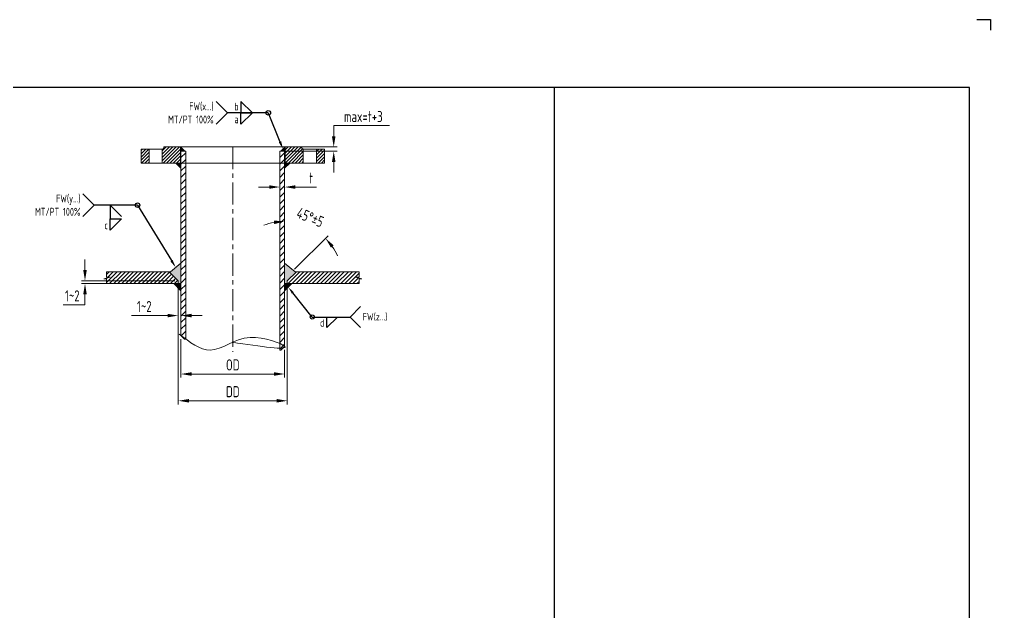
# Model space of a CAD drawing. Header units: millimetres. Extents: x -46397 to 283259, y -8690 to 23983.
# Drawn here: x 141462 to 146935, y 1240 to 4573 of the extents above; entities that cross this region are included whole.
import ezdxf

# ---------------------------------------------------------------- set-up
doc = ezdxf.new("R2010")
doc.units = ezdxf.units.MM
doc.linetypes.add('CENTER', pattern=[2, 1.25, -0.25, 0.25, -0.25])
doc.layers.get('Defpoints').update_dxf_attribs({"lineweight": 0})
for name, color, linetype, lineweight in [('12.KICH THUOC', 3, 'Continuous', 9), ('AM_5', 3, 'Continuous', 25), ('AM_8', 1, 'Continuous', 25), ('DC', 7, 'Continuous', 18), ('Dtext', 255, 'Continuous', 20), ('KÍCH THƯỚC', 8, 'Continuous', 5), ('NET CHINH', 6, 'Continuous', 20), ('PHANTOM 2', 8, 'Continuous', 0), ('ĐƯỜNG TÂM', 8, 'CENTER', 5)]:
    doc.layers.add(name, color=color, linetype=linetype, lineweight=lineweight)
doc.styles.add('Chu va so', font='arial.ttf')
doc.styles.add('GHI CHÚ 1', font='isocp_IV25.ttf', dxfattribs={"width": 0.8})
doc.styles.get("Standard").update_dxf_attribs({"font": 'isocp.shx', "width": 0.8})
doc.styles.add('TCVN', font='arial.ttf')
doc.dimstyles.new('1-30SCALE', dxfattribs={"dimtxt": 75, "dimasz": 75, "dimexe": 37.5, "dimexo": 30, "dimgap": 30, "dimtad": 1, "dimtoh": 1, "dimdec": 0, "dimdsep": 46, "dimtxsty": 'GHI CHÚ 1', "dimcen": 0.09, "dimclrd": 256, "dimclre": 256, "dimclrt": 2, "dimadec": 0, "dimazin": 0, "dimtfac": 1, "dimtdec": 0, "dimtofl": 0, "dimtmove": 0, "dimatfit": 3, "dimfxl": 1, "dimlwd": 0, "dimlwe": 0, "dimarcsym": 0})
doc.dimstyles.new('1-30SCALE$2', dxfattribs={"dimtxt": 75, "dimasz": 75, "dimexe": 37.5, "dimexo": 30, "dimgap": 30, "dimtad": 1, "dimtoh": 1, "dimdec": 0, "dimdsep": 46, "dimtxsty": 'GHI CHÚ 1', "dimcen": 0.09, "dimclrd": 256, "dimclre": 256, "dimclrt": 2, "dimadec": 0, "dimazin": 0, "dimtfac": 1, "dimtdec": 0, "dimtofl": 0, "dimtmove": 0, "dimatfit": 3, "dimfxl": 1, "dimlwd": 0, "dimlwe": 0, "dimarcsym": 0})
pattern_1 = [(45, (-384237.112, -135181.822), (-9.12668314, 9.12668314), [])]
pattern_2 = [(45, (-100378.16, -100786.522), (-18.2533663, 18.2533663), [])]
pattern_3 = [(45, (-331.543, 789.909), (-11.22532, 11.22532), [])]

# ---------------------------------------------------------------- blocks, each defined once
blk = doc.blocks.new('*D863')
at = {"layer": 'Defpoints', "color": 0, "transparency": 16777216}
for p in [(142357.2, 3086.5), (142372.2, 3086.5), (142372.2, 2906.4)]:
    blk.add_point(p, dxfattribs=at)
at = {"layer": 'PHANTOM 2', "linetype": 'Continuous', "lineweight": 0, "transparency": 16777216}
for p, q in [((142357.2, 3066.5), (142357.2, 2886.4)), ((142372.2, 3066.5), (142372.2, 2886.4)), ((142297.2, 2906.4), (142094.2, 2906.4)), ((142432.2, 2906.4), (142492.2, 2906.4))]:
    blk.add_line(p, q, dxfattribs=at)
at = {"layer": 'PHANTOM 2', "transparency": 16777216}
for points in [[(142297.2, 2916.4), (142297.2, 2896.4), (142357.2, 2906.4)], [(142432.2, 2916.4), (142432.2, 2896.4), (142372.2, 2906.4)]]:
    blk.add_solid(points, dxfattribs=at)
at = {"layer": 'PHANTOM 2', "color": 2, "transparency": 16777216, "insert": (142165.7, 2957.4), "char_height": 62, "attachment_point": 5, "style": 'GHI CHÚ 1'}
blk.add_mtext('1~2', dxfattribs=at)
blk = doc.blocks.new('*D864')
at = {"layer": 'Defpoints', "color": 0, "transparency": 16777216}
for p in [(142372.2, 2793.4), (142956.7, 2733.2), (142956.7, 2577.4)]:
    blk.add_point(p, dxfattribs=at)
at = {"layer": 'PHANTOM 2', "linetype": 'Continuous', "lineweight": 0, "transparency": 16777216}
for p, q in [((142372.2, 2773.4), (142372.2, 2557.4)), ((142956.7, 2713.2), (142956.7, 2557.4)), ((142432.2, 2577.4), (142896.7, 2577.4))]:
    blk.add_line(p, q, dxfattribs=at)
at = {"layer": 'PHANTOM 2', "transparency": 16777216}
for points in [[(142432.2, 2587.4), (142432.2, 2567.4), (142372.2, 2577.4)], [(142896.7, 2587.4), (142896.7, 2567.4), (142956.7, 2577.4)]]:
    blk.add_solid(points, dxfattribs=at)
at = {"layer": 'PHANTOM 2', "color": 2, "transparency": 16777216, "insert": (142664.4, 2628.8), "char_height": 62, "attachment_point": 5, "style": 'GHI CHÚ 1'}
blk.add_mtext('OD', dxfattribs=at)
blk = doc.blocks.new('*D865')
at = {"layer": 'Defpoints', "color": 0, "transparency": 16777216}
for p in [(142956.7, 3831.2), (143119.5, 3393.1), (142971.7, 3126.1), (142998.4, 3152.7), (142956.7, 2733.2)]:
    blk.add_point(p, dxfattribs=at)
at = {"layer": 'PHANTOM 2', "linetype": 'Continuous', "lineweight": 0, "transparency": 16777216}
blk.add_line((143012.5, 3166.9), (143201.1, 3355.5), dxfattribs=at)
for start, end in [(100.5705, 111.1411), (23.8589, 34.4295)]:
    blk.add_arc((142956.7, 3111.1), 325.7, start, end, dxfattribs=at)
at = {"layer": 'PHANTOM 2', "transparency": 16777216}
for points in [[(142896, 3441.2), (142897.9, 3421.3), (142956.7, 3436.7)], [(143217.6, 3288.8), (143233, 3301.6), (143187, 3341.3)]]:
    blk.add_solid(points, dxfattribs=at)
at = {"layer": 'PHANTOM 2', "color": 2, "transparency": 16777216, "insert": (143100.8, 3459.1), "char_height": 62, "attachment_point": 5, "rotation": 337.5, "style": 'GHI CHÚ 1'}
blk.add_mtext('45°%%P5', dxfattribs=at)
blk = doc.blocks.new('*D866')
at = {"layer": 'Defpoints', "color": 0, "transparency": 16777216}
for p in [(142929.6, 3856), (142929.6, 3831.2), (143233.2, 3856)]:
    blk.add_point(p, dxfattribs=at)
at = {"layer": 'PHANTOM 2', "linetype": 'Continuous', "lineweight": 0, "transparency": 16777216}
for p, q in [((143233.2, 3916), (143233.2, 3976)), ((143233.2, 3976), (143547.2, 3976)), ((142949.6, 3856), (143253.2, 3856)), ((142949.6, 3831.2), (143253.2, 3831.2)), ((143233.2, 3771.2), (143233.2, 3711.2))]:
    blk.add_line(p, q, dxfattribs=at)
at = {"layer": 'PHANTOM 2', "transparency": 16777216}
for points in [[(143223.2, 3916), (143243.2, 3916), (143233.2, 3856)], [(143223.2, 3771.2), (143243.2, 3771.2), (143233.2, 3831.2)]]:
    blk.add_solid(points, dxfattribs=at)
at = {"layer": 'PHANTOM 2', "color": 2, "transparency": 16777216, "insert": (143400.2, 4027), "char_height": 62, "attachment_point": 5, "style": 'GHI CHÚ 1'}
blk.add_mtext('max=t+3', dxfattribs=at)
blk = doc.blocks.new('*D867')
at = {"layer": 'Defpoints', "color": 0, "transparency": 16777216}
for p in [(142929.6, 3632.7), (142929.6, 3629.9), (142956.7, 3632.7)]:
    blk.add_point(p, dxfattribs=at)
at = {"layer": 'PHANTOM 2', "linetype": 'Continuous', "lineweight": 0, "transparency": 16777216}
for p, q in [((142869.6, 3629.9), (142809.6, 3629.9)), ((142929.6, 3612.7), (142929.6, 3609.9)), ((142956.7, 3612.7), (142956.7, 3609.9)), ((143016.7, 3629.9), (143135.3, 3629.9))]:
    blk.add_line(p, q, dxfattribs=at)
at = {"layer": 'PHANTOM 2', "transparency": 16777216}
for points in [[(142869.6, 3639.9), (142869.6, 3619.9), (142929.6, 3629.9)], [(143016.7, 3639.9), (143016.7, 3619.9), (142956.7, 3629.9)]]:
    blk.add_solid(points, dxfattribs=at)
at = {"layer": 'PHANTOM 2', "color": 2, "transparency": 16777216, "insert": (143106, 3680.9), "char_height": 62, "attachment_point": 5, "style": 'GHI CHÚ 1'}
blk.add_mtext('t', dxfattribs=at)
blk = doc.blocks.new('*D868')
at = {"layer": 'Defpoints', "color": 0, "transparency": 16777216}
for p in [(142357.2, 3086.5), (142971.7, 3086.5), (142357.2, 2426.7)]:
    blk.add_point(p, dxfattribs=at)
at = {"layer": 'PHANTOM 2', "linetype": 'Continuous', "lineweight": 0, "transparency": 16777216}
for p, q in [((142357.2, 3066.5), (142357.2, 2406.7)), ((142971.7, 3066.5), (142971.7, 2406.7)), ((142911.7, 2426.7), (142417.2, 2426.7))]:
    blk.add_line(p, q, dxfattribs=at)
at = {"layer": 'PHANTOM 2', "transparency": 16777216}
for points in [[(142417.2, 2436.7), (142417.2, 2416.7), (142357.2, 2426.7)], [(142911.7, 2436.7), (142911.7, 2416.7), (142971.7, 2426.7)]]:
    blk.add_solid(points, dxfattribs=at)
at = {"layer": 'PHANTOM 2', "color": 2, "transparency": 16777216, "insert": (142664.4, 2478.1), "char_height": 62, "attachment_point": 5, "style": 'GHI CHÚ 1'}
blk.add_mtext('DD', dxfattribs=at)
blk = doc.blocks.new('HÀN NOZZLE XUYÊN')
at = {"layer": 'AM_8', "lineweight": 5, "ltscale": 5}
h = blk.add_hatch(dxfattribs=at)
h.set_pattern_fill('ANSI31', color=8, scale=4.065222, style=0)
h.set_pattern_definition(pattern_1)
edge = h.paths.add_edge_path()
edge.add_line((54474.6, 9014.9), (54474.6, 9010.9))
edge.add_arc((54466.4, 9010.9), 8.13, -90, 0, ccw=False)
edge.add_line((54466.4, 9002.7), (54466.4, 8925.5))
edge.add_line((54466.4, 8925.5), (54566.6, 8925.5))
edge.add_line((54566.6, 8925.5), (54566.6, 9014.9))
edge.add_line((54566.6, 9014.9), (54474.6, 9014.9))
h = blk.add_hatch(dxfattribs=at)
h.set_pattern_fill('ANSI31', color=8, scale=4.065222, style=0)
h.set_pattern_definition(pattern_1)
edge = h.paths.add_edge_path()
edge.add_arc((55247, 9010.9), 8.13, 180, 270, ccw=False)
edge.add_line((55238.8, 9010.9), (55238.8, 9014.9))
edge.add_line((55238.8, 9014.9), (55146.8, 9014.9))
edge.add_line((55146.8, 9014.9), (55146.8, 8925.5))
edge.add_line((55146.8, 8925.5), (55247, 8925.5))
edge.add_line((55247, 8925.5), (55247, 9002.7))
h = blk.add_hatch(dxfattribs=at)
h.set_pattern_fill('ANSI31', color=8, scale=4.065222, style=0)
h.set_pattern_definition(pattern_1)
h.paths.add_polyline_path([(55320.1, 9002.7), (55320.1, 8925.5), (55364.9, 8925.5), (55364.9, 9002.7)])
at = {"layer": 'DC'}
h = blk.add_hatch(color=256, dxfattribs=at)
h.dxf.hatch_style = 1
h.set_gradient(color1=(0, 0, 255), color2=(255, 255, 0))
h.paths.add_polyline_path([(54566.6, 9014.9), (54566.6, 8990.5), (54591, 8990.5)])
h = blk.add_hatch(color=256, dxfattribs=at)
h.dxf.hatch_style = 1
h.set_gradient(color1=(0, 0, 255), color2=(255, 255, 0))
h.paths.add_polyline_path([(55146.8, 9014.9), (55146.8, 8990.5), (55122.4, 8990.5)])
h = blk.add_hatch(color=256, dxfattribs=at)
h.dxf.hatch_style = 1
h.set_gradient(color1=(0, 0, 255), color2=(255, 255, 0))
h.paths.add_polyline_path([(54569.5, 8897), (54569.5, 8925.5), (54541, 8925.5)])
h = blk.add_hatch(color=256, dxfattribs=at)
h.dxf.hatch_style = 1
h.set_gradient(color1=(0, 0, 255), color2=(255, 255, 0))
h.paths.add_polyline_path([(55143.9, 8897), (55143.9, 8925.5), (55172.4, 8925.5)])
h = blk.add_hatch(color=256, dxfattribs=at)
h.dxf.hatch_style = 1
h.set_gradient(color1=(0, 0, 255), color2=(255, 255, 0))
h.paths.add_polyline_path([(54503.9, 8323.8), (54511.5, 8323.8), (54569.5, 8372.4), (54569.5, 8258.8), (54554.7, 8258.8), (54554.7, 8274.4)])
h = blk.add_hatch(color=256, dxfattribs=at)
h.dxf.hatch_style = 1
h.set_gradient(color1=(0, 0, 255), color2=(255, 255, 0))
h.paths.add_polyline_path([(55209.5, 8323.8), (55201.9, 8323.8), (55143.9, 8372.4), (55143.9, 8258.8), (55158.7, 8258.8), (55158.7, 8274.4)])
h = blk.add_hatch(color=256, dxfattribs=at)
h.dxf.hatch_style = 1
h.set_gradient(color1=(0, 0, 255), color2=(255, 255, 0))
h.paths.add_polyline_path([(54529.5, 8258.8), (54569.5, 8258.8), (54569.5, 8218.8)])
h = blk.add_hatch(color=256, dxfattribs=at)
h.dxf.hatch_style = 1
h.set_gradient(color1=(0, 0, 255), color2=(255, 255, 0))
h.paths.add_polyline_path([(55183.9, 8258.8), (55143.9, 8258.8), (55143.9, 8218.8)])
at = {"layer": 'KÍCH THƯỚC'}
h = blk.add_hatch(dxfattribs=at)
h.set_pattern_fill('ANSI31', color=256, scale=8.130444, style=0)
h.set_pattern_definition(pattern_2)
h.paths.add_polyline_path([(54569.5, 8990.5), (54569.5, 7970.7), (54589.8, 7950.4), (54596.1, 7950.4), (54596.1, 8990.5)])
h = blk.add_hatch(dxfattribs=at)
h.set_pattern_fill('ANSI31', color=256, scale=8.130444, style=0)
h.set_pattern_definition(pattern_2)
h.paths.add_polyline_path([(55143.9, 8990.5), (55143.9, 7911.6), (55123.6, 7891.2), (55117.3, 7891.2), (55117.3, 8990.5)])
h = blk.add_hatch(dxfattribs=at)
h.set_pattern_fill('ANSI31', color=256, scale=5, style=0)
h.set_pattern_definition(pattern_3)
h.paths.add_polyline_path([(54157.3, 8323.8), (54157.3, 8294.5), (54177.8, 8294.5), (54142.6, 8284.4), (54157.3, 8284.4), (54157.3, 8258.8), (54554.7, 8258.8), (54554.7, 8274.4), (54503.9, 8323.8)])
h = blk.add_hatch(dxfattribs=at)
h.set_pattern_fill('ANSI31', color=256, scale=5, style=0)
h.set_pattern_definition(pattern_3)
h.paths.add_polyline_path([(55556.1, 8323.8), (55209.5, 8323.8), (55158.7, 8274.4), (55158.7, 8258.8), (55556.1, 8258.8), (55556.1, 8284.4), (55570.8, 8284.4), (55535.6, 8294.5), (55556.1, 8294.5)])
at = {"layer": 'DC'}
for p, q in [((54511.5, 8323.8), (54569.5, 8372.4)), ((55201.9, 8323.8), (55143.9, 8372.4)), ((54554.7, 8274.4), (54503.9, 8323.8)), ((55158.7, 8274.4), (55209.5, 8323.8)), ((54554.7, 8258.8), (54554.7, 8274.4)), ((55158.7, 8258.8), (55158.7, 8274.4))]:
    blk.add_line(p, q, dxfattribs=at)
at = {"layer": 'KÍCH THƯỚC'}
blk.add_spline([(54559.8, 7979.2), (54731.4, 7890.8), (54952.5, 7960.7), (55143.9, 7911.2), (54853.9, 7934)], degree=3, dxfattribs=at)
at = {"layer": 'NET CHINH'}
for p, q in [((54541, 8925.5), (54569.5, 8897)), ((55172.4, 8925.5), (55143.9, 8897))]:
    blk.add_line(p, q, dxfattribs=at)
at = {"layer": 'NET CHINH', "elevation": 0}
blk.add_lwpolyline([(54348.5, 8925.5), (55364.9, 8925.5), (55364.9, 9002.7), (55247, 9002.7, -0.414214), (55238.8, 9010.9), (55238.8, 9014.9), (54474.6, 9014.9), (54474.6, 9010.9, -0.414214), (54466.4, 9002.7), (54348.5, 9002.7)], format="xyb", close=True, dxfattribs=at)
for points in [[(54393.3, 8925.5), (54466.4, 8925.5), (54466.4, 9002.7), (54393.3, 9002.7)], [(54566.6, 9014.9), (55146.8, 9014.9), (55146.8, 8925.5), (54566.6, 8925.5)], [(54566.6, 8990.5), (54591, 8990.5), (54566.6, 9014.9), (54566.6, 9014.9)], [(54589.8, 7950.4), (54596.1, 7950.4), (54596.1, 8990.5), (54569.5, 8990.5), (54569.5, 7970.7)], [(55123.6, 7891.2), (55117.3, 7891.2), (55117.3, 8990.5), (55143.9, 8990.5), (55143.9, 7911.6)], [(55146.8, 8990.5), (55122.4, 8990.5), (55146.8, 9014.9), (55146.8, 9014.9)], [(55320.1, 8925.5), (55247, 8925.5), (55247, 9002.7), (55320.1, 9002.7)]]:
    blk.add_lwpolyline(points, close=True, dxfattribs=at)
for points in [[(54157.3, 8324.5), (54157.3, 8294.5), (54177.8, 8294.5), (54142.6, 8284.4), (54157.3, 8284.4), (54157.3, 8258.8)], [(54511.5, 8323.8), (54157.3, 8323.8)], [(55201.9, 8323.8), (55556.1, 8323.8)], [(55556.1, 8324.5), (55556.1, 8294.5), (55535.6, 8294.5), (55570.8, 8284.4), (55556.1, 8284.4), (55556.1, 8258.8)], [(54157.3, 8258.8), (54554.7, 8258.8), (54554.7, 8274.4)], [(55556.1, 8258.8), (55158.7, 8258.8), (55158.7, 8274.4)]]:
    blk.add_lwpolyline(points, dxfattribs=at)
at = {"layer": 'NET CHINH'}
for points in [[(54529.5, 8258.8), (54569.5, 8258.8), (54569.5, 8218.8), (54569.5, 8218.8)], [(55183.9, 8258.8), (55143.9, 8258.8), (55143.9, 8218.8), (55143.9, 8218.8)]]:
    blk.add_lwpolyline(points, close=True, dxfattribs=at)
blk = doc.blocks.new('*D878')
at = {"layer": 'Defpoints', "color": 0, "transparency": 16777216}
for p in [(141831.5, 3102.4), (142357.2, 3102.4, 5.3), (142357.2, 3086.5, 5.3)]:
    blk.add_point(p, dxfattribs=at)
at = {"layer": 'PHANTOM 2', "linetype": 'Continuous', "lineweight": 0, "transparency": 16777216}
for p, q in [((141831.5, 3162.4), (141831.5, 3222.4)), ((142337.2, 3102.4), (141811.5, 3102.4)), ((142337.2, 3086.5), (141811.5, 3086.5)), ((141831.5, 3026.5), (141831.5, 2966.5)), ((141831.5, 2966.5), (141708.6, 2966.5))]:
    blk.add_line(p, q, dxfattribs=at)
at = {"layer": 'PHANTOM 2', "transparency": 16777216}
for points in [[(141821.5, 3162.4), (141841.5, 3162.4), (141831.5, 3102.4)], [(141821.5, 3026.5), (141841.5, 3026.5), (141831.5, 3086.5)]]:
    blk.add_solid(points, dxfattribs=at)
at = {"layer": 'PHANTOM 2', "color": 2, "transparency": 16777216, "insert": (141760, 3017.5), "char_height": 62, "attachment_point": 5, "style": 'GHI CHÚ 1'}
blk.add_mtext('1~2', dxfattribs=at)
blk = doc.blocks.new('*S852')
at = {"layer": 'AM_5'}
for p, q in [((99409.5, -94272.8, -2.5), (99334.5, -94197.8, -2.5)), ((99409.5, -94272.8, -2.5), (99334.5, -94347.8, -2.5)), ((99695.2, -94272.8, -2.5), (99409.5, -94272.8, -2.5)), ((99695.2, -94272.8, -2.5), (99919.6, -94638.7, -2.5))]:
    blk.add_line(p, q, dxfattribs=at)
at = {"layer": 'AM_5', "color": 2}
for p, q in [((99515.2, -94272.8, -2.5), (99515.2, -94347.8, -2.5)), ((99515.2, -94272.8, -2.5), (99590.2, -94347.8, -2.5)), ((99515.2, -94347.8, -2.5), (99515.2, -94363.5, -2.5)), ((99515.2, -94363.5, -2.5), (99590.2, -94363.5, -2.5)), ((99590.2, -94363.5, -2.5), (99515.2, -94438.5, -2.5)), ((99515.2, -94438.5, -2.5), (99515.2, -94363.5, -2.5))]:
    blk.add_line(p, q, dxfattribs=at)
blk.add_circle((99695.2, -94272.8, -2.5), 15, dxfattribs=at)
at = {"layer": 'AM_5', "linetype": 'Continuous'}
blk.add_trace([(99912.1, -94643.3, -2.5), (99927, -94634.2, -2.5), (99947, -94683.5, -2.5)], dxfattribs=at)
at = {"layer": 'AM_5', "color": 2, "char_height": 52.5}
for s, insert, attachment_point in [('FW(y...)\\PMT/PT 100%\\P', (99318.7, -94272.8, -2.5), 6), ('c', (99499.5, -94379.3, -2.5), 3)]:
    blk.add_mtext(s, dxfattribs=dict(at, insert=insert, attachment_point=attachment_point))
blk = doc.blocks.new('*S851')
at = {"layer": 'AM_5'}
for p, q in [((100282.8, -93668.7, -2.5), (100207.8, -93593.7, -2.5)), ((100282.8, -93668.7, -2.5), (100207.8, -93743.7, -2.5)), ((100552.8, -93668.7, -2.5), (100282.8, -93668.7, -2.5)), ((100552.8, -93668.7, -2.5), (100630.1, -93858.8, -2.5))]:
    blk.add_line(p, q, dxfattribs=at)
at = {"layer": 'AM_5', "color": 2}
for p, q in [((100447.8, -93668.7, -2.5), (100372.8, -93593.7, -2.5)), ((100372.8, -93593.7, -2.5), (100372.8, -93668.7, -2.5)), ((100372.8, -93668.7, -2.5), (100447.8, -93668.7, -2.5)), ((100372.8, -93668.7, -2.5), (100447.8, -93668.7, -2.5)), ((100447.8, -93668.7, -2.5), (100372.8, -93743.7, -2.5)), ((100372.8, -93743.7, -2.5), (100372.8, -93668.7, -2.5))]:
    blk.add_line(p, q, dxfattribs=at)
blk.add_circle((100552.8, -93668.7, -2.5), 15, dxfattribs=at)
at = {"layer": 'AM_5', "linetype": 'Continuous'}
blk.add_trace([(100622, -93862.1, -2.5), (100638.2, -93855.5, -2.5), (100649.9, -93907.4, -2.5)], dxfattribs=at)
at = {"layer": 'AM_5', "color": 2, "char_height": 52.5}
for s, insert, attachment_point in [('FW(x...)\\PMT/PT 100%\\P', (100192.1, -93668.7, -2.5), 6), ('b', (100357.1, -93653, -2.5), 9), ('a', (100357.1, -93684.5, -2.5), 3)]:
    blk.add_mtext(s, dxfattribs=dict(at, insert=insert, attachment_point=attachment_point))
blk = doc.blocks.new('S3689')
at = {"layer": 'AM_5', "linetype": 'Continuous'}
for p, q in [((55737.7, 7423.3, 5.2), (55552.1, 7653.5, 5.2)), ((56097.6, 7423.3, 5.2), (56197.6, 7523.3, 5.2)), ((55737.7, 7423.3, 5.2), (56097.6, 7423.3, 5.2)), ((56097.6, 7423.3, 5.2), (56197.6, 7323.3, 5.2))]:
    blk.add_line(p, q, dxfattribs=at)
at = {"layer": 'AM_5', "color": 2, "linetype": 'Continuous'}
for p, q in [((55877.6, 7423.3, 5.2), (55977.6, 7423.3, 5.2)), ((55977.6, 7423.3, 5.2), (55877.6, 7323.3, 5.2)), ((55877.6, 7323.3, 5.2), (55877.6, 7423.3, 5.2))]:
    blk.add_line(p, q, dxfattribs=at)
blk.add_circle((55737.7, 7423.3, 5.2), 19.9, dxfattribs=at)
at = {"layer": 'AM_5', "linetype": 'Continuous'}
blk.add_trace([(55561.1, 7660.8, 5.2), (55543, 7646.1, 5.2), (55508.1, 7708, 5.2)], dxfattribs=at)
at = {"layer": 'AM_5', "color": 2, "linetype": 'Continuous', "char_height": 70}
for s, insert, attachment_point in [('FW(z...)\\P', (56218.6, 7423.3, 5.2), 4), ('d', (55811.1, 7402.3, 5.2), 1)]:
    blk.add_mtext(s, dxfattribs=dict(at, insert=insert, attachment_point=attachment_point))
blk = doc.blocks.new('*U1824')
at = {"lineweight": 25, "elevation": -0.3}
blk.add_lwpolyline([(10603.1, 7337.9), (10688.3, 7337.9), (10688.3, 7272.1)], dxfattribs=at)
at = {"lineweight": 25}
for points in [[(0, 0), (10558.2, 0), (10558.2, 6916.2), (0, 6916.2)], [(0, 0), (7983, 0), (7983, 6916.2), (0, 6916.2)]]:
    blk.add_lwpolyline(points, close=True, dxfattribs=at)
at = {"layer": 'Dtext', "ltscale": 0.1}
for tag, p, height, style in [('REV_3', (8051.1, 2597.7), 46, 'TCVN'), ('FOR_APPROVAL3', (8511, 2594.5, -0.4), 55.2, 'TCVN'), ('REV_2', (8051.1, 2426.1), 46, 'TCVN'), ('FOR_APPROVAL2', (8511, 2422.8, -0.4), 55.2, 'TCVN'), ('REV_1', (8051.1, 2254.4), 46, 'TCVN'), ('FOR_APPROVAL1', (8511, 2251.1, -0.4), 55.2, 'TCVN'), ('REV_0', (8051.1, 2082.7), 46, 'TCVN'), ('NGUOI_VE', (9000.9, 2080.2, -0.4), 55.2, 'TCVN'), ('NGUOI_KIEM_2', (9488.6, 2080.2, -0.4), 55.2, 'TCVN'), ('NGUOI_DUYET', (10077.6, 2080.2, -0.4), 55.2, 'TCVN'), ('1.1_A4', (10107.2, 104.7, -0.4), 55.2, 'Chu va so'), ('A4_A4', (10290.8, 104.7, -0.4), 55.2, 'Chu va so'), ('REV.', (10442, 104.7, -0.4), 55.2, 'Chu va so')]:
    blk.add_attdef(tag, p, '', height=height, dxfattribs=dict(at, style=style))
for tag, p, height, style, width in [('NGAY_REV03', (8167.6, 2594.5, -0.4), 47.8, 'TCVN', 0.95), ('NGAY_REV02', (8167.6, 2422.8, -0.4), 47.8, 'TCVN', 0.95), ('NGAY_REV01', (8167.6, 2251.1, -0.4), 47.8, 'TCVN', 0.95), ('NGAY_REV0', (8167.6, 2079.5, -0.5), 47.8, 'TCVN', 0.95), ('DWD.NO', (8163.3, 44.8, -0.4), 73.6, 'Chu va so', 0.85)]:
    blk.add_attdef(tag, p, '', height=height, dxfattribs=dict(at, style=style, width=width))
at = {"layer": 'Dtext', "lineweight": 25, "ltscale": 0.1, "style": 'Chu va so'}
for tag, p, height in [('PROJECT_CODE', (8695.1, 864.5), 110.4), ('TITLE1', (8217.2, 659.3, -0.4), 73.6), ('TITLE2', (8217.2, 486.3, -0.4), 73.6), ('TITLE3', (8217.2, 314.6, -0.4), 73.6)]:
    blk.add_attdef(tag, p, '', height=height, dxfattribs=at)

msp = doc.modelspace()

# ---------------------------------------------------------------- hatches: boundary and pattern name
at = {"layer": 'AM_8', "lineweight": 5, "ltscale": 5}
h = msp.add_hatch(dxfattribs=at)
h.set_pattern_fill('ANSI31', color=8, scale=4.136866, style=0)
h.set_pattern_definition([(45, (-304167.859, -142882.03), (-9.28752936, 9.28752936), [])])
h.paths.add_polyline_path([(142147.32, 3843.59), (142147.32, 3764.99), (142192.82, 3764.99), (142192.82, 3843.59)])

# ---------------------------------------------------------------- linework, layer by layer
at = {"layer": 'ĐƯỜNG TÂM', "ltscale": 100}
msp.add_line((142664.42, 3856, 3.98), (142664.42, 2701.45, 3.98), dxfattribs=at)

# ---------------------------------------------------------------- block references
at = {"layer": '12.KICH THUOC'}
for name, p, xscale, yscale, zscale in [('*S851', (57036.55, 83999.12, 6.08), 0.8535593629526448, 0.8535593629526448, 0.8535593629526448), ('*S852', (57031.96, 83995.4, 6.08), 0.8535593629526448, 0.8535593629526448, 0.8535593629526448), ('S3689', (110207.31, -1484.28, 0.89), 0.5903592544205343, 0.5903592544205343, 0.5903592544205343)]:
    msp.add_blockref(name, p, dxfattribs=dict(at, xscale=xscale, yscale=yscale, zscale=zscale))
at = {"layer": 'DC', "xscale": 1.017623732550223, "yscale": 1.017623732550223, "zscale": 1.017623732550223}
msp.add_blockref('HÀN NOZZLE XUYÊN', (86840.95, -5317.8, 3.98), dxfattribs=at)

# ---------------------------------------------------------------- dimensions: what is measured, and where the dimension line sits
at = {"layer": 'PHANTOM 2', "color": 252}
for base, p1, p2, text, picture, middle in [((143233.23, 3856, 3.98), (142929.6, 3831.18, 3.98), (142929.6, 3856, 3.98), 'max=t+3', '*D866', (143400.22, 3976, 3.98)), ((141831.51, 3102.43, -1.35), (142357.15, 3086.54, 3.98), (142357.15, 3102.43, 3.98), '1~2', '*D878', (141760.05, 2966.54, -1.35))]:
    dim = msp.add_linear_dim(base=base, p1=p1, p2=p2, angle=90, text=text, dimstyle='1-30SCALE', override={"dimtxt": 62, "dimasz": 60, "dimexe": 20, "dimexo": 20, "dimgap": 20, "dimlfac": 0.333333}, dxfattribs=at)
    dim.commit()
    dim.dimension.update_dxf_attribs({"geometry": picture, "text_midpoint": middle, "dimtype": 160})
dim = msp.add_angular_dim_2l(base=(143119.53, 3393.1), line1=((142971.7, 3126.06, 3.98), (142998.37, 3152.73, 3.98)), line2=((142956.69, 3831.18, 3.98), (142956.69, 2733.2, 3.98)), text='<>%%P5', dimstyle='1-30SCALE$2', override={"dimtxt": 62, "dimasz": 60, "dimexe": 20, "dimexo": 20, "dimgap": 20, "dimlfac": 0.333333}, dxfattribs=at)
dim.commit()
dim.dimension.update_dxf_attribs({"geometry": '*D865', "text_midpoint": (143100.84, 3459.06, 3.98)})
for base, p1, p2, text, picture, middle in [((142929.6, 3629.94, 3.98), (142956.69, 3632.7, 3.98), (142929.6, 3632.7, 3.98), 't', '*D867', (143105.99, 3629.94, 3.98)), ((142372.15, 2906.39, 3.98), (142357.15, 3086.54, 3.98), (142372.15, 3086.54, 3.98), '1~2', '*D863', (142165.69, 2906.39, 3.98))]:
    dim = msp.add_linear_dim(base=base, p1=p1, p2=p2, text=text, dimstyle='1-30SCALE', override={"dimtxt": 62, "dimasz": 60, "dimexe": 20, "dimexo": 20, "dimgap": 20, "dimlfac": 0.333333}, dxfattribs=at)
    dim.commit()
    dim.dimension.update_dxf_attribs({"geometry": picture, "text_midpoint": middle, "dimtype": 160})
for base, p1, p2, text, picture, middle in [((142357.15, 2426.72, 3.98), (142971.7, 3086.54, 3.98), (142357.15, 3086.54, 3.98), 'DD', '*D868', (142664.42, 2478.15, 3.98)), ((142956.69, 2577.41, 3.98), (142372.15, 2793.41, 3.98), (142956.69, 2733.2, 3.98), 'OD', '*D864', (142664.42, 2628.84, 3.98))]:
    dim = msp.add_linear_dim(base=base, p1=p1, p2=p2, text=text, dimstyle='1-30SCALE', override={"dimtxt": 62, "dimasz": 60, "dimexe": 20, "dimexo": 20, "dimgap": 20, "dimlfac": 0.333333}, dxfattribs=at)
    dim.commit()
    dim.dimension.update_dxf_attribs({"geometry": picture, "text_midpoint": middle})

# ---------------------------------------------------------------- next in the draw order: block references
at = {"xscale": 0.9084576280678549, "yscale": 0.9084576280678549, "zscale": 0.9084576280678549}
msp.add_blockref('*U1824', (137225.03, -2092.83, -0.28), dxfattribs=at)

doc.saveas('drawing.dxf')
